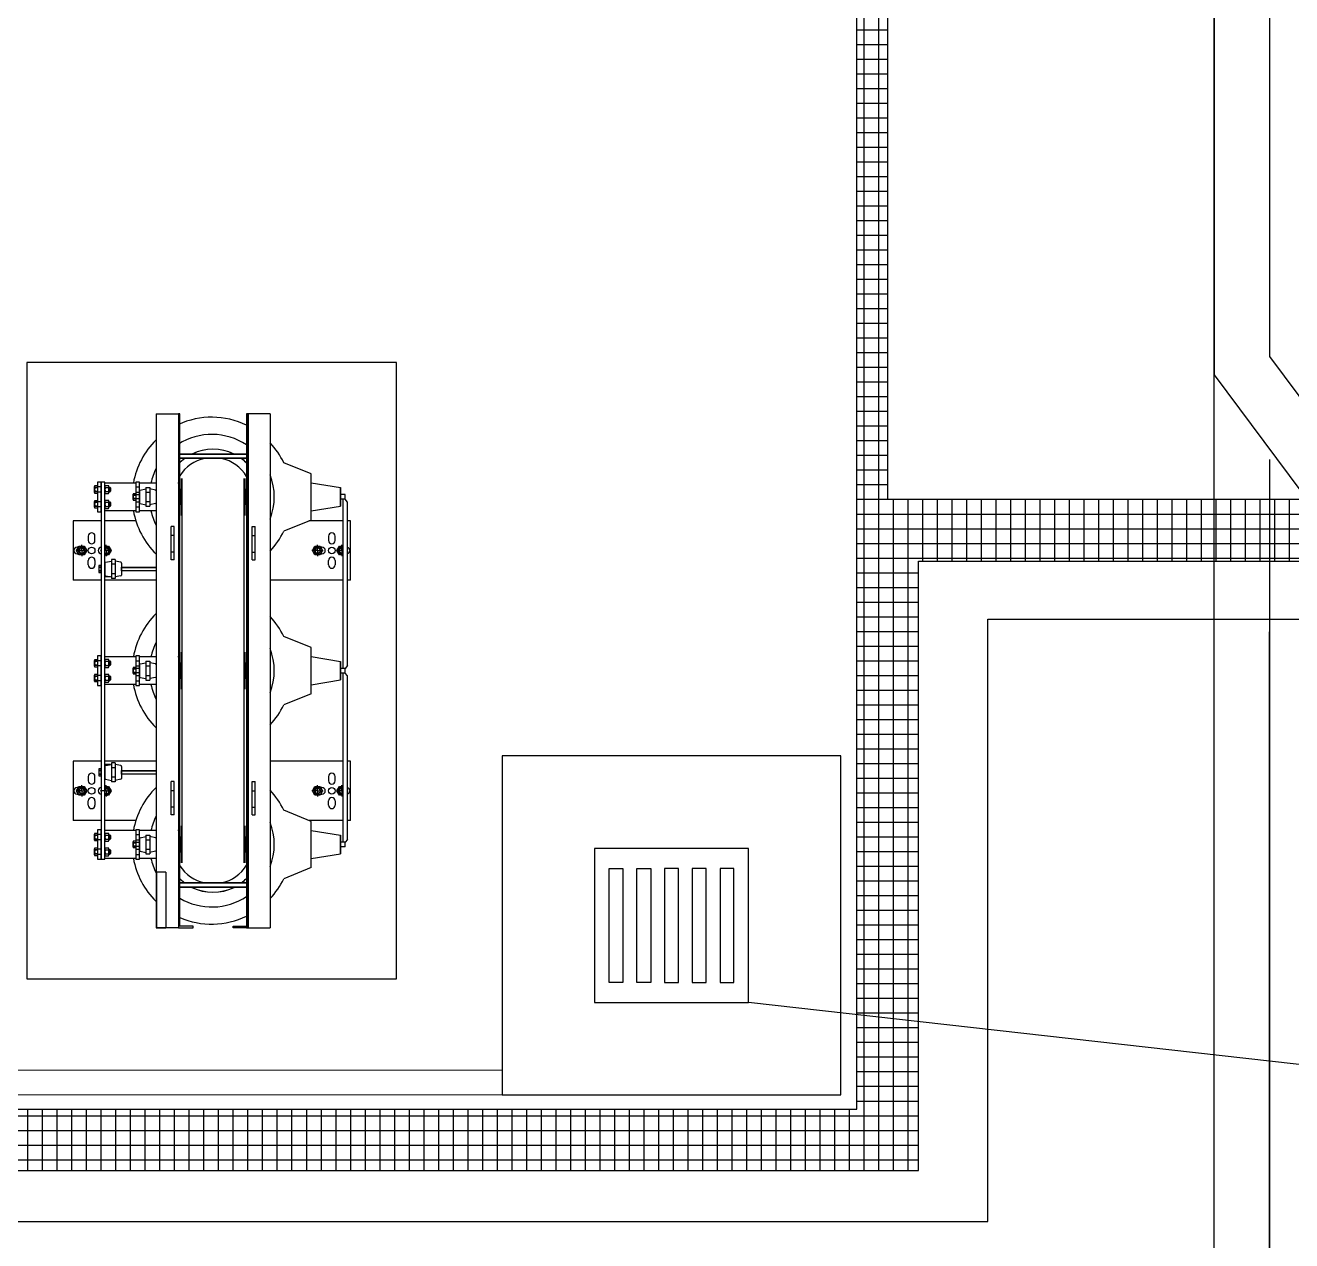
# Model space of a CAD drawing. Header units: millimetres. Extents: x -3782782348 to 131293, y -36553 to 57271.
# Drawn here: x 90785.1 to 91196.2, y 37104.9 to 37499.3 of the extents above; entities that cross this region are included whole.
import ezdxf

# ---------------------------------------------------------------- set-up
doc = ezdxf.new("R2010")
doc.units = ezdxf.units.MM
doc.header["$LTSCALE"] = 0.01
for name, color, linetype in [('IMP. IDRICO SANITARIO', 7, 'Continuous'), ('X_Arredi', 6, 'Continuous'), ('X_MURI', 8, 'Continuous')]:
    doc.layers.add(name, color=color, linetype=linetype)

# ---------------------------------------------------------------- blocks, each defined once
blk = doc.blocks.new('A$C4E8B1DB5')
at = {"layer": 'X_Arredi'}
for p, q in [((42464.8, 21592.81, 0), (42344.8, 21592.81, 0)), ((42344.8, 21592.81, 0), (42344.8, 21392.81, 0)), ((42464.8, 21392.81, 0), (42464.8, 21592.81, 0)), ((42386.74, 21576.21, 0), (42386.74, 21409.41, 0)), ((42386.74, 21576.21, 0), (42393.94, 21576.21, 0)), ((42393.94, 21576.21, 0), (42393.94, 21409.41, 0)), ((42393.94, 21576.21, 0), (42393.94, 21409.41, 0)), ((42394.42, 21576.21, 0), (42393.94, 21576.21, 0)), ((42394.42, 21409.89, 0), (42394.42, 21576.21, 0)), ((42416.09, 21576.21, 0), (42416.09, 21409.89, 0)), ((42416.57, 21576.21, 0), (42416.09, 21576.21, 0)), ((42416.57, 21576.21, 0), (42416.57, 21409.41, 0)), ((42416.57, 21409.41, 0), (42416.57, 21576.21, 0)), ((42423.77, 21576.21, 0), (42416.57, 21576.21, 0)), ((42423.77, 21576.21, 0), (42423.77, 21409.41, 0)), ((42416.09, 21563.13, 0), (42394.42, 21563.13, 0)), ((42416.09, 21563.02, 0), (42394.42, 21563.02, 0)), ((42416.09, 21561.81, 0), (42394.42, 21561.81, 0)), ((42416.09, 21561.69, 0), (42394.42, 21561.69, 0)), ((42437.1, 21556.71, 0), (42428.16, 21560.31, 0)), ((42394.9, 21555.21, 0), (42394.9, 21543.21, 0)), ((42395.18, 21430.41, 0), (42395.18, 21555.21, 0)), ((42415.34, 21543.21, 0), (42415.34, 21555.21, 0)), ((42415.61, 21543.21, 0), (42415.61, 21555.21, 0)), ((42437.1, 21541.71, 0), (42437.1, 21556.71, 0)), ((42366.76, 21550.66, 0), (42366.76, 21552.56, 0)), ((42366.85, 21552.88, 0), (42367.68, 21552.88, 0)), ((42367.68, 21552.25, 0), (42366.85, 21552.25, 0)), ((42366.85, 21552.25, 0), (42367.68, 21552.25, 0)), ((42367.68, 21550.98, 0), (42366.85, 21550.98, 0)), ((42366.85, 21550.98, 0), (42367.68, 21550.98, 0)), ((42367.68, 21550.35, 0), (42366.85, 21550.35, 0)), ((42367.68, 21552.88, 0), (42367.68, 21552.76, 0)), ((42367.68, 21552.88, 0), (42367.68, 21550.35, 0)), ((42367.72, 21554.01, 0), (42367.72, 21544.41, 0)), ((42368.92, 21554.01, 0), (42367.72, 21554.01, 0)), ((42367.72, 21552.71, 0), (42367.72, 21550.52, 0)), ((42368.92, 21552.45, 0), (42367.72, 21552.45, 0)), ((42368.92, 21550.77, 0), (42367.72, 21550.77, 0)), ((42368.92, 21554.01, 0), (42368.92, 21431.61, 0)), ((42370.12, 21554.01, 0), (42368.92, 21554.01, 0)), ((42368.92, 21544.41, 0), (42368.92, 21554.01, 0)), ((42370.12, 21431.61, 0), (42370.12, 21554.01, 0)), ((42370.12, 21552.6, 0), (42370.12, 21550.62, 0)), ((42380.14, 21553.71, 0), (42370.13, 21553.71, 0)), ((42370.24, 21552.93, 0), (42371.26, 21552.93, 0)), ((42370.24, 21552.27, 0), (42371.26, 21552.27, 0)), ((42370.24, 21550.95, 0), (42371.26, 21550.95, 0)), ((42370.24, 21550.3, 0), (42371.26, 21550.3, 0)), ((42371.37, 21550.62, 0), (42371.37, 21552.6, 0)), ((42371.37, 21552.36, 0), (42371.74, 21552.36, 0)), ((42371.37, 21552.23, 0), (42371.87, 21552.23, 0)), ((42371.37, 21551, 0), (42371.87, 21551, 0)), ((42371.37, 21550.86, 0), (42371.74, 21550.86, 0)), ((42371.74, 21550.86, 0), (42371.37, 21550.86, 0)), ((42371.74, 21552.36, 0), (42371.96, 21552.14, 0)), ((42371.74, 21550.86, 0), (42371.74, 21552.36, 0)), ((42371.96, 21551.08, 0), (42371.74, 21550.86, 0)), ((42371.96, 21552.14, 0), (42371.96, 21551.08, 0)), ((42379.3, 21548.36, 0), (42379.3, 21550.06, 0)), ((42379.38, 21550.35, 0), (42380.1, 21550.35, 0)), ((42380.1, 21550.35, 0), (42380.1, 21548.08, 0)), ((42380.1, 21550.35, 0), (42380.1, 21550.24, 0)), ((42380.14, 21554.01, 0), (42380.14, 21544.41, 0)), ((42381.34, 21554.01, 0), (42380.14, 21554.01, 0)), ((42380.14, 21552.45, 0), (42381.34, 21552.45, 0)), ((42380.14, 21550.77, 0), (42381.34, 21550.77, 0)), ((42380.14, 21550.19, 0), (42380.14, 21548.23, 0)), ((42381.34, 21544.41, 0), (42381.34, 21554.01, 0)), ((42386.74, 21553.71, 0), (42381.34, 21553.71, 0)), ((42381.34, 21551.16, 0), (42381.34, 21547.26, 0)), ((42381.55, 21551.4, 0), (42383.44, 21551.79, 0)), ((42383.44, 21552.26, 0), (42384.64, 21552.26, 0)), ((42383.44, 21552.26, 0), (42383.44, 21546.16, 0)), ((42383.44, 21550.74, 0), (42384.64, 21550.74, 0)), ((42384.64, 21552.26, 0), (42384.64, 21546.16, 0)), ((42386.54, 21551.4, 0), (42384.64, 21551.79, 0)), ((42386.74, 21551.16, 0), (42386.74, 21547.26, 0)), ((42394.42, 21553.71, 0), (42393.82, 21553.71, 0)), ((42394.42, 21544.71, 0), (42394.42, 21553.71, 0)), ((42415.34, 21432.21, 0), (42415.34, 21553.41, 0)), ((42415.61, 21551.61, 0), (42415.61, 21546.81, 0)), ((42416.09, 21551.61, 0), (42415.61, 21551.61, 0)), ((42416.09, 21546.81, 0), (42416.09, 21551.61, 0)), ((42437.1, 21553.77, 0), (42446.58, 21552.21, 0)), ((42437.1, 21549.21, 0), (42437.1, 21553.77, 0)), ((42446.58, 21546.21, 0), (42446.58, 21552.21, 0)), ((42446.58, 21552.21, 0), (42446.58, 21546.21, 0)), ((42448.1, 21549.97, 0), (42446.58, 21549.97, 0)), ((42448.1, 21548.45, 0), (42448.1, 21549.97, 0)), ((42366.76, 21545.86, 0), (42366.76, 21547.76, 0)), ((42366.85, 21548.08, 0), (42367.68, 21548.08, 0)), ((42367.68, 21547.45, 0), (42366.85, 21547.45, 0)), ((42366.85, 21547.45, 0), (42367.68, 21547.45, 0)), ((42367.68, 21546.18, 0), (42366.85, 21546.18, 0)), ((42366.85, 21546.18, 0), (42367.68, 21546.18, 0)), ((42367.68, 21548.08, 0), (42367.68, 21547.96, 0)), ((42367.68, 21548.08, 0), (42367.68, 21545.55, 0)), ((42367.72, 21547.91, 0), (42367.72, 21545.72, 0)), ((42368.92, 21547.65, 0), (42367.72, 21547.65, 0)), ((42368.92, 21545.97, 0), (42367.72, 21545.97, 0)), ((42370.12, 21547.8, 0), (42370.12, 21545.82, 0)), ((42370.24, 21548.13, 0), (42371.26, 21548.13, 0)), ((42370.24, 21547.47, 0), (42371.26, 21547.47, 0)), ((42370.24, 21546.15, 0), (42371.26, 21546.15, 0)), ((42371.37, 21545.82, 0), (42371.37, 21547.8, 0)), ((42371.37, 21547.56, 0), (42371.74, 21547.56, 0)), ((42371.37, 21547.43, 0), (42371.87, 21547.43, 0)), ((42371.37, 21546.2, 0), (42371.87, 21546.2, 0)), ((42371.37, 21546.06, 0), (42371.74, 21546.06, 0)), ((42371.74, 21546.06, 0), (42371.37, 21546.06, 0)), ((42371.74, 21547.56, 0), (42371.96, 21547.34, 0)), ((42371.74, 21546.06, 0), (42371.74, 21547.56, 0)), ((42371.96, 21546.28, 0), (42371.74, 21546.06, 0)), ((42371.96, 21547.34, 0), (42371.96, 21546.28, 0)), ((42379.38, 21549.78, 0), (42380.1, 21549.78, 0)), ((42380.1, 21549.78, 0), (42379.38, 21549.78, 0)), ((42379.38, 21548.64, 0), (42380.1, 21548.64, 0)), ((42380.1, 21548.64, 0), (42379.38, 21548.64, 0)), ((42380.1, 21548.08, 0), (42379.38, 21548.08, 0)), ((42381.34, 21549.87, 0), (42380.14, 21549.87, 0)), ((42381.34, 21549.87, 0), (42380.14, 21549.87, 0)), ((42381.34, 21548.55, 0), (42380.14, 21548.55, 0)), ((42380.14, 21547.65, 0), (42381.34, 21547.65, 0)), ((42380.14, 21545.97, 0), (42381.34, 21545.97, 0)), ((42381.34, 21549.71, 0), (42381.29, 21549.81, 0)), ((42381.34, 21549.71, 0), (42381.34, 21548.71, 0)), ((42381.55, 21547.02, 0), (42383.44, 21546.63, 0)), ((42383.44, 21547.69, 0), (42384.64, 21547.69, 0)), ((42383.44, 21546.16, 0), (42384.64, 21546.16, 0)), ((42386.54, 21547.02, 0), (42384.64, 21546.63, 0)), ((42386.74, 21549.71, 0), (42386.8, 21549.81, 0)), ((42386.74, 21549.71, 0), (42386.74, 21548.71, 0)), ((42415.61, 21546.81, 0), (42416.09, 21546.81, 0)), ((42437.1, 21544.65, 0), (42446.58, 21546.21, 0)), ((42448.1, 21548.45, 0), (42446.58, 21548.45, 0)), ((42447.34, 21548.45, 0), (42447.34, 21493.57, 0)), ((42448.86, 21547.54, 0), (42448.1, 21548.45, 0)), ((42448.86, 21494.48, 0), (42448.86, 21547.54, 0)), ((42367.68, 21545.55, 0), (42366.85, 21545.55, 0)), ((42367.72, 21544.41, 0), (42368.92, 21544.41, 0)), ((42380.14, 21544.71, 0), (42370.12, 21544.71, 0)), ((42370.24, 21545.5, 0), (42371.26, 21545.5, 0)), ((42380.14, 21544.41, 0), (42381.34, 21544.41, 0)), ((42386.74, 21544.71, 0), (42381.34, 21544.71, 0)), ((42359.8, 21541.41, 0), (42359.8, 21522.21, 0)), ((42368.92, 21541.41, 0), (42359.8, 21541.41, 0)), ((42380.15, 21541.41, 0), (42370.12, 21541.41, 0)), ((42391.66, 21528.81, 0), (42391.66, 21539.61, 0)), ((42392.62, 21539.61, 0), (42391.66, 21539.61, 0)), ((42392.62, 21528.81, 0), (42392.62, 21539.61, 0)), ((42417.9, 21528.81, 0), (42417.9, 21539.61, 0)), ((42417.9, 21539.61, 0), (42418.86, 21539.61, 0)), ((42418.86, 21528.81, 0), (42418.86, 21539.61, 0)), ((42437.1, 21541.71, 0), (42428.16, 21538.11, 0)), ((42447.34, 21541.41, 0), (42436.35, 21541.41, 0)), ((42449.8, 21541.41, 0), (42448.86, 21541.41, 0)), ((42449.8, 21522.21, 0), (42449.8, 21541.41, 0)), ((42362.56, 21531.81, 0), (42362.56, 21533.61, 0)), ((42364.72, 21536.49, 0), (42364.72, 21535.05, 0)), ((42366.88, 21535.05, 0), (42366.88, 21536.49, 0)), ((42370.48, 21531.81, 0), (42370.48, 21533.61, 0)), ((42392.62, 21536.67, 0), (42391.66, 21536.67, 0)), ((42417.9, 21536.67, 0), (42418.86, 21536.67, 0)), ((42439.12, 21531.81, 0), (42439.12, 21533.61, 0)), ((42442.72, 21536.49, 0), (42442.72, 21535.05, 0)), ((42444.88, 21535.05, 0), (42444.88, 21536.49, 0)), ((42447.04, 21531.81, 0), (42447.04, 21533.61, 0)), ((42362.56, 21531.81, 0), (42360.76, 21531.81, 0)), ((42360.9, 21531.81, 0), (42361.73, 21533.25, 0)), ((42361.73, 21530.37, 0), (42360.9, 21531.81, 0)), ((42362.56, 21532.89, 0), (42361.12, 21532.89, 0)), ((42361.12, 21530.73, 0), (42362.56, 21530.73, 0)), ((42361.73, 21533.25, 0), (42363.39, 21533.25, 0)), ((42363.39, 21530.37, 0), (42361.73, 21530.37, 0)), ((42362.56, 21531.81, 0), (42364.36, 21531.81, 0)), ((42362.56, 21531.81, 0), (42362.56, 21530.01, 0)), ((42363.39, 21533.25, 0), (42364.23, 21531.81, 0)), ((42364.23, 21531.81, 0), (42363.39, 21530.37, 0)), ((42368.82, 21531.81, 0), (42368.92, 21531.99, 0)), ((42368.92, 21531.63, 0), (42368.82, 21531.81, 0)), ((42370.12, 21533.25, 0), (42371.31, 21533.25, 0)), ((42370.12, 21532.89, 0), (42370.48, 21532.89, 0)), ((42370.48, 21531.81, 0), (42370.12, 21531.81, 0)), ((42370.48, 21530.73, 0), (42370.12, 21530.73, 0)), ((42371.31, 21530.37, 0), (42370.12, 21530.37, 0)), ((42370.48, 21531.81, 0), (42370.48, 21530.01, 0)), ((42370.48, 21531.81, 0), (42372.28, 21531.81, 0)), ((42371.31, 21533.25, 0), (42372.15, 21531.81, 0)), ((42372.15, 21531.81, 0), (42371.31, 21530.37, 0)), ((42392.62, 21531.27, 0), (42391.66, 21531.27, 0)), ((42417.9, 21531.27, 0), (42418.86, 21531.27, 0)), ((42439.12, 21531.81, 0), (42437.32, 21531.81, 0)), ((42437.46, 21531.81, 0), (42438.29, 21533.25, 0)), ((42438.29, 21530.37, 0), (42437.46, 21531.81, 0)), ((42438.29, 21533.25, 0), (42439.95, 21533.25, 0)), ((42439.95, 21530.37, 0), (42438.29, 21530.37, 0)), ((42440.56, 21532.89, 0), (42439.12, 21532.89, 0)), ((42439.12, 21531.81, 0), (42440.92, 21531.81, 0)), ((42439.12, 21531.81, 0), (42439.12, 21530.01, 0)), ((42439.12, 21530.73, 0), (42440.56, 21530.73, 0)), ((42439.95, 21533.25, 0), (42440.79, 21531.81, 0)), ((42440.79, 21531.81, 0), (42439.95, 21530.37, 0)), ((42447.04, 21531.81, 0), (42445.24, 21531.81, 0)), ((42445.38, 21531.81, 0), (42446.21, 21533.25, 0)), ((42446.21, 21530.37, 0), (42445.38, 21531.81, 0)), ((42446.21, 21533.25, 0), (42447.34, 21533.25, 0)), ((42447.34, 21530.37, 0), (42446.21, 21530.37, 0)), ((42447.04, 21532.89, 0), (42447.34, 21532.89, 0)), ((42447.04, 21531.81, 0), (42447.04, 21530.01, 0)), ((42447.04, 21531.81, 0), (42447.34, 21531.81, 0)), ((42447.34, 21530.73, 0), (42447.04, 21530.73, 0)), ((42364.72, 21527.13, 0), (42364.72, 21528.57, 0)), ((42366.88, 21528.57, 0), (42366.88, 21527.13, 0)), ((42368.08, 21526.66, 0), (42368.08, 21524.96, 0)), ((42368.88, 21526.94, 0), (42368.16, 21526.94, 0)), ((42368.88, 21526.38, 0), (42368.16, 21526.38, 0)), ((42368.16, 21526.38, 0), (42368.88, 21526.38, 0)), ((42368.88, 21524.68, 0), (42368.88, 21526.94, 0)), ((42368.92, 21524.83, 0), (42368.92, 21526.79, 0)), ((42370.12, 21526.31, 0), (42370.07, 21526.41, 0)), ((42370.07, 21525.21, 0), (42370.12, 21525.31, 0)), ((42370.12, 21527.76, 0), (42370.12, 21523.86, 0)), ((42370.12, 21526.31, 0), (42370.12, 21525.31, 0)), ((42370.33, 21528, 0), (42372.22, 21528.39, 0)), ((42372.22, 21528.86, 0), (42372.22, 21522.76, 0)), ((42373.42, 21528.86, 0), (42372.22, 21528.86, 0)), ((42373.42, 21527.33, 0), (42372.22, 21527.33, 0)), ((42373.42, 21528.86, 0), (42373.42, 21522.76, 0)), ((42375.32, 21528, 0), (42373.42, 21528.39, 0)), ((42375.52, 21527.76, 0), (42375.52, 21523.86, 0)), ((42375.52, 21526.41, 0), (42386.74, 21526.41, 0)), ((42375.52, 21526.31, 0), (42375.58, 21526.41, 0)), ((42375.52, 21525.21, 0), (42375.52, 21526.41, 0)), ((42375.52, 21526.31, 0), (42386.74, 21526.31, 0)), ((42375.52, 21526.31, 0), (42375.52, 21525.31, 0)), ((42375.52, 21525.31, 0), (42386.74, 21525.31, 0)), ((42375.58, 21525.21, 0), (42375.52, 21525.31, 0)), ((42392.62, 21528.81, 0), (42391.66, 21528.81, 0)), ((42417.9, 21528.81, 0), (42418.86, 21528.81, 0)), ((42442.72, 21527.13, 0), (42442.72, 21528.57, 0)), ((42444.88, 21528.57, 0), (42444.88, 21527.13, 0)), ((42368.92, 21522.21, 0), (42359.8, 21522.21, 0)), ((42368.88, 21525.24, 0), (42368.16, 21525.24, 0)), ((42368.16, 21525.24, 0), (42368.88, 21525.24, 0)), ((42368.16, 21524.68, 0), (42368.88, 21524.68, 0)), ((42368.88, 21524.68, 0), (42368.88, 21524.78, 0)), ((42371.93, 21523.29, 0), (42370.12, 21523.29, 0)), ((42386.74, 21522.21, 0), (42370.12, 21522.21, 0)), ((42370.33, 21523.62, 0), (42372.22, 21523.23, 0)), ((42373.42, 21524.29, 0), (42372.22, 21524.29, 0)), ((42373.42, 21522.76, 0), (42372.22, 21522.76, 0)), ((42375.32, 21523.62, 0), (42373.42, 21523.23, 0)), ((42386.74, 21525.21, 0), (42375.52, 21525.21, 0)), ((42447.34, 21522.21, 0), (42423.77, 21522.21, 0)), ((42449.8, 21522.21, 0), (42448.86, 21522.21, 0)), ((42437.1, 21500.31, 0), (42428.16, 21503.91, 0)), ((42367.72, 21497.61, 0), (42367.72, 21488.01, 0)), ((42368.92, 21497.61, 0), (42367.72, 21497.61, 0)), ((42368.92, 21488.01, 0), (42368.92, 21497.61, 0)), ((42380.14, 21497.31, 0), (42370.13, 21497.31, 0)), ((42370.24, 21496.53, 0), (42371.26, 21496.53, 0)), ((42380.14, 21497.61, 0), (42380.14, 21488.01, 0)), ((42381.34, 21497.61, 0), (42380.14, 21497.61, 0)), ((42381.34, 21488.01, 0), (42381.34, 21497.61, 0)), ((42386.74, 21497.31, 0), (42381.34, 21497.31, 0)), ((42394.42, 21497.31, 0), (42393.82, 21497.31, 0)), ((42394.42, 21488.31, 0), (42394.42, 21497.31, 0)), ((42394.9, 21498.81, 0), (42394.9, 21486.81, 0)), ((42415.34, 21486.81, 0), (42415.34, 21498.81, 0)), ((42415.61, 21486.81, 0), (42415.61, 21498.81, 0)), ((42437.1, 21485.31, 0), (42437.1, 21500.31, 0)), ((42437.1, 21497.37, 0), (42446.58, 21495.81, 0)), ((42437.1, 21492.81, 0), (42437.1, 21497.37, 0)), ((42366.76, 21494.26, 0), (42366.76, 21496.16, 0)), ((42366.85, 21496.48, 0), (42367.68, 21496.48, 0)), ((42367.68, 21495.85, 0), (42366.85, 21495.85, 0)), ((42366.85, 21495.85, 0), (42367.68, 21495.85, 0)), ((42367.68, 21494.58, 0), (42366.85, 21494.58, 0)), ((42366.85, 21494.58, 0), (42367.68, 21494.58, 0)), ((42367.68, 21493.95, 0), (42366.85, 21493.95, 0)), ((42367.68, 21496.48, 0), (42367.68, 21493.95, 0)), ((42367.68, 21496.48, 0), (42367.68, 21496.36, 0)), ((42367.72, 21496.31, 0), (42367.72, 21494.12, 0)), ((42368.92, 21496.05, 0), (42367.72, 21496.05, 0)), ((42368.92, 21494.37, 0), (42367.72, 21494.37, 0)), ((42370.12, 21496.2, 0), (42370.12, 21494.22, 0)), ((42370.24, 21495.87, 0), (42371.26, 21495.87, 0)), ((42370.24, 21494.55, 0), (42371.26, 21494.55, 0)), ((42370.24, 21493.9, 0), (42371.26, 21493.9, 0)), ((42371.37, 21494.22, 0), (42371.37, 21496.2, 0)), ((42371.37, 21495.96, 0), (42371.74, 21495.96, 0)), ((42371.37, 21495.83, 0), (42371.87, 21495.83, 0)), ((42371.37, 21494.6, 0), (42371.87, 21494.6, 0)), ((42371.37, 21494.46, 0), (42371.74, 21494.46, 0)), ((42371.74, 21494.46, 0), (42371.37, 21494.46, 0)), ((42371.74, 21495.96, 0), (42371.96, 21495.74, 0)), ((42371.74, 21494.46, 0), (42371.74, 21495.96, 0)), ((42371.96, 21494.68, 0), (42371.74, 21494.46, 0)), ((42371.96, 21495.74, 0), (42371.96, 21494.68, 0)), ((42379.3, 21491.96, 0), (42379.3, 21493.66, 0)), ((42379.38, 21493.95, 0), (42380.1, 21493.95, 0)), ((42379.38, 21493.38, 0), (42380.1, 21493.38, 0)), ((42380.1, 21493.38, 0), (42379.38, 21493.38, 0)), ((42380.1, 21493.95, 0), (42380.1, 21491.68, 0)), ((42380.1, 21493.95, 0), (42380.1, 21493.84, 0)), ((42380.14, 21496.05, 0), (42381.34, 21496.05, 0)), ((42380.14, 21494.37, 0), (42381.34, 21494.37, 0)), ((42380.14, 21493.79, 0), (42380.14, 21491.83, 0)), ((42381.34, 21493.47, 0), (42380.14, 21493.47, 0)), ((42381.34, 21493.47, 0), (42380.14, 21493.47, 0)), ((42381.34, 21493.31, 0), (42381.29, 21493.41, 0)), ((42381.34, 21494.76, 0), (42381.34, 21490.86, 0)), ((42381.34, 21493.31, 0), (42381.34, 21492.31, 0)), ((42381.55, 21495, 0), (42383.44, 21495.39, 0)), ((42383.44, 21495.86, 0), (42384.64, 21495.86, 0)), ((42383.44, 21495.86, 0), (42383.44, 21489.76, 0)), ((42383.44, 21494.34, 0), (42384.64, 21494.34, 0)), ((42384.64, 21495.86, 0), (42384.64, 21489.76, 0)), ((42386.54, 21495, 0), (42384.64, 21495.39, 0)), ((42386.74, 21494.76, 0), (42386.74, 21490.86, 0)), ((42386.74, 21493.31, 0), (42386.8, 21493.41, 0)), ((42386.74, 21493.31, 0), (42386.74, 21492.31, 0)), ((42415.61, 21495.21, 0), (42415.61, 21490.41, 0)), ((42416.09, 21495.21, 0), (42415.61, 21495.21, 0)), ((42446.58, 21489.81, 0), (42446.58, 21495.81, 0)), ((42446.58, 21495.81, 0), (42446.58, 21489.81, 0)), ((42448.1, 21493.57, 0), (42446.58, 21493.57, 0)), ((42448.86, 21494.48, 0), (42448.1, 21493.57, 0)), ((42448.1, 21492.05, 0), (42448.1, 21493.57, 0)), ((42366.76, 21489.46, 0), (42366.76, 21491.36, 0)), ((42366.85, 21491.68, 0), (42367.68, 21491.68, 0)), ((42367.68, 21491.05, 0), (42366.85, 21491.05, 0)), ((42366.85, 21491.05, 0), (42367.68, 21491.05, 0)), ((42367.68, 21489.78, 0), (42366.85, 21489.78, 0)), ((42366.85, 21489.78, 0), (42367.68, 21489.78, 0)), ((42367.68, 21489.15, 0), (42366.85, 21489.15, 0)), ((42367.68, 21491.68, 0), (42367.68, 21489.15, 0)), ((42367.68, 21491.68, 0), (42367.68, 21491.56, 0)), ((42367.72, 21491.51, 0), (42367.72, 21489.32, 0)), ((42368.92, 21491.25, 0), (42367.72, 21491.25, 0)), ((42368.92, 21489.57, 0), (42367.72, 21489.57, 0)), ((42370.12, 21491.4, 0), (42370.12, 21489.42, 0)), ((42380.14, 21488.31, 0), (42370.12, 21488.31, 0)), ((42370.24, 21491.73, 0), (42371.26, 21491.73, 0)), ((42370.24, 21491.07, 0), (42371.26, 21491.07, 0)), ((42370.24, 21489.75, 0), (42371.26, 21489.75, 0)), ((42370.24, 21489.1, 0), (42371.26, 21489.1, 0)), ((42371.37, 21489.42, 0), (42371.37, 21491.4, 0)), ((42371.37, 21491.16, 0), (42371.74, 21491.16, 0)), ((42371.37, 21491.03, 0), (42371.87, 21491.03, 0)), ((42371.37, 21489.8, 0), (42371.87, 21489.8, 0)), ((42371.37, 21489.66, 0), (42371.74, 21489.66, 0)), ((42371.74, 21489.66, 0), (42371.37, 21489.66, 0)), ((42371.74, 21491.16, 0), (42371.96, 21490.94, 0)), ((42371.74, 21489.66, 0), (42371.74, 21491.16, 0)), ((42371.96, 21489.88, 0), (42371.74, 21489.66, 0)), ((42371.96, 21490.94, 0), (42371.96, 21489.88, 0)), ((42379.38, 21492.24, 0), (42380.1, 21492.24, 0)), ((42380.1, 21492.24, 0), (42379.38, 21492.24, 0)), ((42380.1, 21491.68, 0), (42379.38, 21491.68, 0)), ((42381.34, 21492.15, 0), (42380.14, 21492.15, 0)), ((42380.14, 21491.25, 0), (42381.34, 21491.25, 0)), ((42380.14, 21489.57, 0), (42381.34, 21489.57, 0)), ((42386.74, 21488.31, 0), (42381.34, 21488.31, 0)), ((42381.55, 21490.62, 0), (42383.44, 21490.23, 0)), ((42383.44, 21491.29, 0), (42384.64, 21491.29, 0)), ((42383.44, 21489.76, 0), (42384.64, 21489.76, 0)), ((42386.54, 21490.62, 0), (42384.64, 21490.23, 0)), ((42415.61, 21490.41, 0), (42416.09, 21490.41, 0)), ((42437.1, 21488.25, 0), (42446.58, 21489.81, 0)), ((42448.1, 21492.05, 0), (42446.58, 21492.05, 0)), ((42447.34, 21492.05, 0), (42447.34, 21437.17, 0)), ((42448.86, 21491.14, 0), (42448.1, 21492.05, 0)), ((42448.86, 21438.08, 0), (42448.86, 21491.14, 0)), ((42367.72, 21488.01, 0), (42368.92, 21488.01, 0)), ((42380.14, 21488.01, 0), (42381.34, 21488.01, 0)), ((42437.1, 21485.31, 0), (42428.16, 21481.71, 0)), ((42359.8, 21463.41, 0), (42359.8, 21444.21, 0)), ((42368.92, 21463.41, 0), (42359.8, 21463.41, 0)), ((42368.08, 21460.66, 0), (42368.08, 21458.96, 0)), ((42368.88, 21460.95, 0), (42368.16, 21460.95, 0)), ((42368.16, 21460.38, 0), (42368.88, 21460.38, 0)), ((42368.88, 21460.38, 0), (42368.16, 21460.38, 0)), ((42368.88, 21458.68, 0), (42368.88, 21460.95, 0)), ((42368.92, 21458.83, 0), (42368.92, 21460.79, 0)), ((42370.12, 21460.31, 0), (42370.07, 21460.41, 0)), ((42386.74, 21463.41, 0), (42370.12, 21463.41, 0)), ((42371.93, 21462.33, 0), (42370.12, 21462.33, 0)), ((42370.12, 21461.76, 0), (42370.12, 21457.86, 0)), ((42370.12, 21460.31, 0), (42370.12, 21459.31, 0)), ((42370.33, 21462, 0), (42372.22, 21462.39, 0)), ((42372.22, 21462.86, 0), (42372.22, 21456.76, 0)), ((42373.42, 21462.86, 0), (42372.22, 21462.86, 0)), ((42373.42, 21461.34, 0), (42372.22, 21461.34, 0)), ((42373.42, 21462.86, 0), (42373.42, 21456.76, 0)), ((42375.32, 21462, 0), (42373.42, 21462.39, 0)), ((42375.52, 21461.76, 0), (42375.52, 21457.86, 0)), ((42375.52, 21459.21, 0), (42375.52, 21460.41, 0)), ((42375.52, 21460.41, 0), (42386.74, 21460.41, 0)), ((42375.52, 21460.31, 0), (42375.58, 21460.41, 0)), ((42375.52, 21460.31, 0), (42375.52, 21459.31, 0)), ((42375.52, 21460.31, 0), (42386.74, 21460.31, 0)), ((42447.34, 21463.41, 0), (42423.77, 21463.41, 0)), ((42449.8, 21463.41, 0), (42448.86, 21463.41, 0)), ((42449.8, 21444.21, 0), (42449.8, 21463.41, 0)), ((42362.56, 21453.81, 0), (42362.56, 21455.61, 0)), ((42364.72, 21458.49, 0), (42364.72, 21457.05, 0)), ((42366.88, 21457.05, 0), (42366.88, 21458.49, 0)), ((42368.16, 21459.25, 0), (42368.88, 21459.25, 0)), ((42368.88, 21459.25, 0), (42368.16, 21459.25, 0)), ((42368.16, 21458.68, 0), (42368.88, 21458.68, 0)), ((42368.88, 21458.68, 0), (42368.88, 21458.78, 0)), ((42370.33, 21457.62, 0), (42372.22, 21457.23, 0)), ((42370.48, 21453.81, 0), (42370.48, 21455.61, 0)), ((42373.42, 21458.29, 0), (42372.22, 21458.29, 0)), ((42373.42, 21456.76, 0), (42372.22, 21456.76, 0)), ((42375.32, 21457.62, 0), (42373.42, 21457.23, 0)), ((42375.52, 21459.31, 0), (42386.74, 21459.31, 0)), ((42375.58, 21459.21, 0), (42375.52, 21459.31, 0)), ((42386.74, 21459.21, 0), (42375.52, 21459.21, 0)), ((42391.66, 21446.01, 0), (42391.66, 21456.81, 0)), ((42392.62, 21456.81, 0), (42391.66, 21456.81, 0)), ((42392.62, 21446.01, 0), (42392.62, 21456.81, 0)), ((42417.9, 21446.01, 0), (42417.9, 21456.81, 0)), ((42417.9, 21456.81, 0), (42418.86, 21456.81, 0)), ((42418.86, 21446.01, 0), (42418.86, 21456.81, 0)), ((42439.12, 21453.81, 0), (42439.12, 21455.61, 0)), ((42442.72, 21458.49, 0), (42442.72, 21457.05, 0)), ((42444.88, 21457.05, 0), (42444.88, 21458.49, 0)), ((42447.04, 21453.81, 0), (42447.04, 21455.61, 0)), ((42362.56, 21453.81, 0), (42360.76, 21453.81, 0)), ((42360.9, 21453.81, 0), (42361.73, 21455.25, 0)), ((42361.73, 21452.37, 0), (42360.9, 21453.81, 0)), ((42362.56, 21454.89, 0), (42361.12, 21454.89, 0)), ((42361.12, 21452.73, 0), (42362.56, 21452.73, 0)), ((42361.73, 21455.25, 0), (42363.39, 21455.25, 0)), ((42363.39, 21452.37, 0), (42361.73, 21452.37, 0)), ((42362.56, 21453.81, 0), (42364.36, 21453.81, 0)), ((42362.56, 21453.81, 0), (42362.56, 21452.01, 0)), ((42363.39, 21455.25, 0), (42364.23, 21453.81, 0)), ((42364.23, 21453.81, 0), (42363.39, 21452.37, 0)), ((42370.48, 21453.81, 0), (42368.68, 21453.81, 0)), ((42368.82, 21453.81, 0), (42368.92, 21453.99, 0)), ((42368.92, 21453.63, 0), (42368.82, 21453.81, 0)), ((42370.12, 21455.25, 0), (42371.31, 21455.25, 0)), ((42370.12, 21454.89, 0), (42370.48, 21454.89, 0)), ((42370.48, 21452.73, 0), (42370.12, 21452.73, 0)), ((42371.31, 21452.37, 0), (42370.12, 21452.37, 0)), ((42370.48, 21453.81, 0), (42370.48, 21452.01, 0)), ((42370.48, 21453.81, 0), (42372.28, 21453.81, 0)), ((42371.31, 21455.25, 0), (42372.15, 21453.81, 0)), ((42372.15, 21453.81, 0), (42371.31, 21452.37, 0)), ((42392.62, 21453.87, 0), (42391.66, 21453.87, 0)), ((42417.9, 21453.87, 0), (42418.86, 21453.87, 0)), ((42439.12, 21453.81, 0), (42437.32, 21453.81, 0)), ((42437.46, 21453.81, 0), (42438.29, 21455.25, 0)), ((42438.29, 21452.37, 0), (42437.46, 21453.81, 0)), ((42438.29, 21455.25, 0), (42439.95, 21455.25, 0)), ((42439.95, 21452.37, 0), (42438.29, 21452.37, 0)), ((42440.56, 21454.89, 0), (42439.12, 21454.89, 0)), ((42439.12, 21453.81, 0), (42440.92, 21453.81, 0)), ((42439.12, 21453.81, 0), (42439.12, 21452.01, 0)), ((42439.12, 21452.73, 0), (42440.56, 21452.73, 0)), ((42439.95, 21455.25, 0), (42440.79, 21453.81, 0)), ((42440.79, 21453.81, 0), (42439.95, 21452.37, 0)), ((42447.04, 21453.81, 0), (42445.24, 21453.81, 0)), ((42445.38, 21453.81, 0), (42446.21, 21455.25, 0)), ((42446.21, 21452.37, 0), (42445.38, 21453.81, 0)), ((42446.21, 21455.25, 0), (42447.34, 21455.25, 0)), ((42447.34, 21452.37, 0), (42446.21, 21452.37, 0)), ((42447.04, 21454.89, 0), (42447.34, 21454.89, 0)), ((42447.04, 21453.81, 0), (42447.04, 21452.01, 0)), ((42447.04, 21453.81, 0), (42447.34, 21453.81, 0)), ((42447.34, 21452.73, 0), (42447.04, 21452.73, 0)), ((42364.72, 21449.13, 0), (42364.72, 21450.57, 0)), ((42366.88, 21450.57, 0), (42366.88, 21449.13, 0)), ((42392.62, 21448.47, 0), (42391.66, 21448.47, 0)), ((42417.9, 21448.47, 0), (42418.86, 21448.47, 0)), ((42437.1, 21443.91, 0), (42428.16, 21447.51, 0)), ((42442.72, 21449.13, 0), (42442.72, 21450.57, 0)), ((42444.88, 21450.57, 0), (42444.88, 21449.13, 0)), ((42368.92, 21444.21, 0), (42359.8, 21444.21, 0)), ((42380.15, 21444.21, 0), (42370.12, 21444.21, 0)), ((42392.62, 21446.01, 0), (42391.66, 21446.01, 0)), ((42417.9, 21446.01, 0), (42418.86, 21446.01, 0)), ((42447.34, 21444.21, 0), (42436.35, 21444.21, 0)), ((42437.1, 21428.91, 0), (42437.1, 21443.91, 0)), ((42449.8, 21444.21, 0), (42448.86, 21444.21, 0)), ((42366.76, 21437.86, 0), (42366.76, 21439.76, 0)), ((42366.85, 21440.08, 0), (42367.68, 21440.08, 0)), ((42366.85, 21439.45, 0), (42367.68, 21439.45, 0)), ((42367.68, 21439.45, 0), (42366.85, 21439.45, 0)), ((42367.68, 21440.08, 0), (42367.68, 21437.55, 0)), ((42367.68, 21440.08, 0), (42367.68, 21439.96, 0)), ((42367.72, 21441.21, 0), (42367.72, 21431.61, 0)), ((42368.92, 21441.21, 0), (42367.72, 21441.21, 0)), ((42367.72, 21439.91, 0), (42367.72, 21437.72, 0)), ((42368.92, 21439.65, 0), (42367.72, 21439.65, 0)), ((42368.92, 21431.61, 0), (42368.92, 21441.21, 0)), ((42370.12, 21439.8, 0), (42370.12, 21437.82, 0)), ((42380.14, 21440.91, 0), (42370.13, 21440.91, 0)), ((42370.24, 21440.13, 0), (42371.26, 21440.13, 0)), ((42370.24, 21439.47, 0), (42371.26, 21439.47, 0)), ((42371.37, 21437.82, 0), (42371.37, 21439.8, 0)), ((42371.37, 21439.56, 0), (42371.74, 21439.56, 0)), ((42371.37, 21439.43, 0), (42371.87, 21439.43, 0)), ((42371.74, 21438.06, 0), (42371.74, 21439.56, 0)), ((42371.74, 21439.56, 0), (42371.96, 21439.34, 0)), ((42371.96, 21439.34, 0), (42371.96, 21438.28, 0)), ((42380.14, 21441.21, 0), (42380.14, 21431.61, 0)), ((42381.34, 21441.21, 0), (42380.14, 21441.21, 0)), ((42380.14, 21439.65, 0), (42381.34, 21439.65, 0)), ((42381.34, 21431.61, 0), (42381.34, 21441.21, 0)), ((42386.74, 21440.91, 0), (42381.34, 21440.91, 0)), ((42381.55, 21438.6, 0), (42383.44, 21438.99, 0)), ((42383.44, 21439.46, 0), (42384.64, 21439.46, 0)), ((42383.44, 21439.46, 0), (42383.44, 21433.36, 0)), ((42384.64, 21439.46, 0), (42384.64, 21433.36, 0)), ((42386.54, 21438.6, 0), (42384.64, 21438.99, 0)), ((42394.42, 21440.91, 0), (42393.82, 21440.91, 0)), ((42394.42, 21431.91, 0), (42394.42, 21440.91, 0)), ((42394.9, 21442.41, 0), (42394.9, 21430.41, 0)), ((42415.34, 21430.41, 0), (42415.34, 21442.41, 0)), ((42415.61, 21430.41, 0), (42415.61, 21442.41, 0)), ((42437.1, 21440.97, 0), (42446.58, 21439.41, 0)), ((42437.1, 21436.41, 0), (42437.1, 21440.97, 0)), ((42446.58, 21433.41, 0), (42446.58, 21439.41, 0)), ((42446.58, 21439.41, 0), (42446.58, 21433.41, 0)), ((42366.76, 21433.06, 0), (42366.76, 21434.96, 0)), ((42366.85, 21438.18, 0), (42367.68, 21438.18, 0)), ((42367.68, 21438.18, 0), (42366.85, 21438.18, 0)), ((42367.68, 21437.55, 0), (42366.85, 21437.55, 0)), ((42366.85, 21435.28, 0), (42367.68, 21435.28, 0)), ((42367.68, 21435.28, 0), (42367.68, 21432.75, 0)), ((42367.68, 21435.28, 0), (42367.68, 21435.16, 0)), ((42368.92, 21437.97, 0), (42367.72, 21437.97, 0)), ((42367.72, 21435.11, 0), (42367.72, 21432.92, 0)), ((42370.12, 21435, 0), (42370.12, 21433.02, 0)), ((42370.24, 21438.15, 0), (42371.26, 21438.15, 0)), ((42370.24, 21437.5, 0), (42371.26, 21437.5, 0)), ((42370.24, 21435.33, 0), (42371.26, 21435.33, 0)), ((42371.37, 21438.2, 0), (42371.87, 21438.2, 0)), ((42371.74, 21438.06, 0), (42371.37, 21438.06, 0)), ((42371.37, 21438.06, 0), (42371.74, 21438.06, 0)), ((42371.37, 21433.02, 0), (42371.37, 21435, 0)), ((42371.96, 21438.28, 0), (42371.74, 21438.06, 0)), ((42379.3, 21435.56, 0), (42379.3, 21437.26, 0)), ((42379.38, 21437.55, 0), (42380.1, 21437.55, 0)), ((42379.38, 21436.98, 0), (42380.1, 21436.98, 0)), ((42380.1, 21436.98, 0), (42379.38, 21436.98, 0)), ((42379.38, 21435.84, 0), (42380.1, 21435.84, 0)), ((42380.1, 21435.84, 0), (42379.38, 21435.84, 0)), ((42380.1, 21435.28, 0), (42379.38, 21435.28, 0)), ((42380.1, 21437.55, 0), (42380.1, 21435.28, 0)), ((42380.1, 21437.55, 0), (42380.1, 21437.44, 0)), ((42380.14, 21437.97, 0), (42381.34, 21437.97, 0)), ((42380.14, 21437.39, 0), (42380.14, 21435.43, 0)), ((42381.34, 21437.07, 0), (42380.14, 21437.07, 0)), ((42381.34, 21437.07, 0), (42380.14, 21437.07, 0)), ((42381.34, 21435.75, 0), (42380.14, 21435.75, 0)), ((42381.34, 21436.91, 0), (42381.29, 21437.01, 0)), ((42381.34, 21438.36, 0), (42381.34, 21434.46, 0)), ((42381.34, 21436.91, 0), (42381.34, 21435.91, 0)), ((42383.44, 21437.94, 0), (42384.64, 21437.94, 0)), ((42383.44, 21434.89, 0), (42384.64, 21434.89, 0)), ((42386.74, 21438.36, 0), (42386.74, 21434.46, 0)), ((42386.74, 21436.91, 0), (42386.8, 21437.01, 0)), ((42386.74, 21436.91, 0), (42386.74, 21435.91, 0)), ((42415.61, 21438.81, 0), (42415.61, 21434.01, 0)), ((42416.09, 21438.81, 0), (42415.61, 21438.81, 0)), ((42448.1, 21437.17, 0), (42446.58, 21437.17, 0)), ((42448.1, 21435.65, 0), (42446.58, 21435.65, 0)), ((42448.86, 21438.08, 0), (42448.1, 21437.17, 0)), ((42448.1, 21435.65, 0), (42448.1, 21437.17, 0)), ((42366.85, 21434.65, 0), (42367.68, 21434.65, 0)), ((42367.68, 21434.65, 0), (42366.85, 21434.65, 0)), ((42366.85, 21433.38, 0), (42367.68, 21433.38, 0)), ((42367.68, 21433.38, 0), (42366.85, 21433.38, 0)), ((42367.68, 21432.75, 0), (42366.85, 21432.75, 0)), ((42368.92, 21434.85, 0), (42367.72, 21434.85, 0)), ((42368.92, 21433.17, 0), (42367.72, 21433.17, 0)), ((42367.72, 21431.61, 0), (42368.92, 21431.61, 0)), ((42368.92, 21431.61, 0), (42370.12, 21431.61, 0)), ((42380.14, 21431.91, 0), (42370.12, 21431.91, 0)), ((42370.24, 21434.67, 0), (42371.26, 21434.67, 0)), ((42370.24, 21433.35, 0), (42371.26, 21433.35, 0)), ((42370.24, 21432.7, 0), (42371.26, 21432.7, 0)), ((42371.37, 21434.76, 0), (42371.74, 21434.76, 0)), ((42371.37, 21434.63, 0), (42371.87, 21434.63, 0)), ((42371.37, 21433.4, 0), (42371.87, 21433.4, 0)), ((42371.74, 21433.26, 0), (42371.37, 21433.26, 0)), ((42371.37, 21433.26, 0), (42371.74, 21433.26, 0)), ((42371.74, 21433.26, 0), (42371.74, 21434.76, 0)), ((42371.74, 21434.76, 0), (42371.96, 21434.54, 0)), ((42371.96, 21433.48, 0), (42371.74, 21433.26, 0)), ((42371.96, 21434.54, 0), (42371.96, 21433.48, 0)), ((42380.14, 21434.85, 0), (42381.34, 21434.85, 0)), ((42380.14, 21433.17, 0), (42381.34, 21433.17, 0)), ((42380.14, 21431.61, 0), (42381.34, 21431.61, 0)), ((42386.74, 21431.91, 0), (42381.34, 21431.91, 0)), ((42381.55, 21434.22, 0), (42383.44, 21433.83, 0)), ((42383.44, 21433.36, 0), (42384.64, 21433.36, 0)), ((42386.54, 21434.22, 0), (42384.64, 21433.83, 0)), ((42415.61, 21434.01, 0), (42416.09, 21434.01, 0)), ((42437.1, 21431.85, 0), (42446.58, 21433.41, 0)), ((42386.74, 21427.41, 0), (42386.74, 21409.41, 0)), ((42389.86, 21427.41, 0), (42386.74, 21427.41, 0)), ((42386.86, 21427.41, 0), (42386.86, 21409.41, 0)), ((42389.86, 21427.41, 0), (42389.86, 21409.41, 0)), ((42437.1, 21428.91, 0), (42428.16, 21425.31, 0)), ((42416.09, 21423.93, 0), (42394.42, 21423.93, 0)), ((42416.09, 21423.82, 0), (42394.42, 21423.82, 0)), ((42416.09, 21422.61, 0), (42394.42, 21422.61, 0)), ((42416.09, 21422.49, 0), (42394.42, 21422.49, 0)), ((42393.94, 21409.41, 0), (42386.74, 21409.41, 0)), ((42386.74, 21409.41, 0), (42389.86, 21409.41, 0)), ((42398.74, 21409.89, 0), (42393.94, 21409.89, 0)), ((42393.94, 21409.41, 0), (42398.74, 21409.41, 0)), ((42393.94, 21409.41, 0), (42394.42, 21409.41, 0)), ((42398.74, 21409.41, 0), (42398.74, 21409.89, 0)), ((42411.77, 21409.89, 0), (42416.57, 21409.89, 0)), ((42411.77, 21409.41, 0), (42411.77, 21409.89, 0)), ((42416.57, 21409.41, 0), (42411.77, 21409.41, 0)), ((42416.09, 21409.41, 0), (42416.57, 21409.41, 0)), ((42416.57, 21409.41, 0), (42423.77, 21409.41, 0)), ((42344.8, 21392.81, 0), (42464.8, 21392.81, 0))]:
    blk.add_line(p, q, dxfattribs=at)
at = {"layer": 'X_Arredi', "elevation": 0}
for points in [[(42394.9, 21546.81), (42394.9, 21551.61), (42394.42, 21551.61), (42394.42, 21546.81)], [(42394.9, 21490.41), (42394.9, 21495.21), (42394.42, 21495.21), (42394.42, 21490.41)], [(42394.9, 21434.01), (42394.9, 21438.81), (42394.42, 21438.81), (42394.42, 21434.01)]]:
    blk.add_lwpolyline(points, close=True, dxfattribs=at)
at = {"layer": 'X_Arredi'}
for centre, radius in [((42362.56, 21531.81, 0), 1.44), ((42362.56, 21531.81, 0), 0.96), ((42365.8, 21531.81, 0), 1.08), ((42439.12, 21531.81, 0), 1.44), ((42439.12, 21531.81, 0), 0.96), ((42443.8, 21531.81, 0), 1.08), ((42362.56, 21453.81, 0), 1.44), ((42362.56, 21453.81, 0), 0.96), ((42365.8, 21453.81, 0), 1.08), ((42439.12, 21453.81, 0), 1.44), ((42439.12, 21453.81, 0), 0.96), ((42443.8, 21453.81, 0), 1.08)]:
    blk.add_circle(centre, radius, dxfattribs=at)
for centre, radius, start, end in [((42404.8, 21549.21, 0), 25.86, 64.1151, 114.8284), ((42404.8, 21549.21, 0), 25.86, 134.2927, 169.9824), ((42404.8, 21549.21, 0), 20.28, 56.1732, 122.3735), ((42404.8, 21549.21, 0), 25.86, 25.419, 42.8153), ((42405.19, 21549.21, 0), 15.5, 63.8746, 116.1254), ((42405.19, 21549.21, 0), 15.48, 64.0564, 115.9436), ((42404.8, 21549.21, 0), 20.28, 152.9319, 167.1885), ((42405.19, 21549.21, 0), 15.48, 126.2735, 136.5686), ((42405.19, 21549.21, 0), 15.5, 126.3942, 136.475), ((42405.19, 21549.21, 0), 12.78, 102.439, 147.3584), ((42405.19, 21549.21, 0), 12.78, 31.4147, 77.561), ((42405.19, 21549.21, 0), 15.48, 45.2056, 53.7265), ((42405.19, 21549.21, 0), 15.5, 45.2936, 53.6058), ((42404.8, 21549.21, 0), 20.28, 339.2899, 20.7101), ((42367.4, 21552.56, 0), 0.633, 150.0002, 209.9998), ((42369.17, 21551.61, 0), 2.4, 164.7387, 195.2613), ((42367.4, 21550.66, 0), 0.633, 150.0002, 209.9998), ((42367.68, 21552.71, 0), 0.048, 0.0258, 89.9756), ((42367.68, 21550.52, 0), 0.048, 269.9983, 0.006), ((42370.66, 21552.6, 0), 0.536, 142.1206, 217.8794), ((42372.1, 21551.61, 0), 1.97, 160.5286, 199.4714), ((42370.66, 21550.62, 0), 0.536, 142.1206, 217.8794), ((42370.84, 21552.6, 0), 0.536, 322.1206, 37.8794), ((42369.4, 21551.61, 0), 1.97, 340.5285, 19.4715), ((42370.84, 21550.62, 0), 0.536, 322.1206, 37.8794), ((42379.87, 21550.06, 0), 0.567, 149.9991, 210.0009), ((42380.1, 21550.19, 0), 0.048, 0.0243, 89.9756), ((42381.58, 21551.16, 0), 0.24, 97.9696, 180), ((42386.5, 21551.16, 0), 0.24, 0, 82.0304), ((42367.4, 21547.76, 0), 0.633, 150.0002, 209.9998), ((42369.17, 21546.81, 0), 2.4, 164.7387, 195.2613), ((42367.4, 21545.86, 0), 0.633, 150.0002, 209.9998), ((42367.68, 21547.91, 0), 0.048, 0.0258, 89.9756), ((42370.66, 21547.8, 0), 0.536, 142.1206, 217.8794), ((42372.1, 21546.81, 0), 1.97, 160.5286, 199.4714), ((42370.66, 21545.82, 0), 0.536, 142.1206, 217.8794), ((42370.84, 21547.8, 0), 0.536, 322.1206, 37.8794), ((42369.4, 21546.81, 0), 1.97, 340.5285, 19.4715), ((42370.84, 21545.82, 0), 0.536, 322.1206, 37.8794), ((42381.46, 21549.21, 0), 2.15, 164.738, 195.262), ((42379.87, 21548.36, 0), 0.567, 149.9991, 210.0009), ((42380.1, 21548.23, 0), 0.048, 270.0081, 359.9977), ((42381.58, 21547.26, 0), 0.24, 180, 262.0304), ((42386.5, 21547.26, 0), 0.24, 277.9696, 0), ((42367.68, 21545.72, 0), 0.048, 269.9983, 0.006), ((42404.8, 21549.21, 0), 25.86, 190.025, 225.7073), ((42404.8, 21549.21, 0), 20.28, 192.8291, 207.0681), ((42404.8, 21549.21, 0), 25.86, 317.1847, 334.581), ((42365.8, 21536.49, 0), 1.08, 0, 180), ((42365.8, 21535.05, 0), 1.08, 180, 0), ((42443.8, 21536.49, 0), 1.08, 0, 180), ((42443.8, 21535.05, 0), 1.08, 180, 0), ((42361.12, 21531.81, 0), 1.08, 90, 270), ((42362.56, 21531.81, 0), 0.812, 15.0001, 285.0001), ((42362.56, 21531.81, 0), 1.08, 270, 90), ((42365.8, 21528.57, 0), 1.08, 0, 180), ((42369.04, 21531.81, 0), 1.08, 96.3331, 263.6669), ((42370.48, 21531.81, 0), 1.44, 255.5581, 104.4419), ((42370.48, 21531.81, 0), 0.96, 248.0315, 111.9685), ((42370.48, 21531.81, 0), 0.812, 15.0001, 116.2356), ((42370.48, 21531.81, 0), 0.812, 243.7644, 285.0001), ((42370.48, 21531.81, 0), 1.08, 270, 90), ((42439.12, 21531.81, 0), 1.08, 90, 270), ((42439.12, 21531.81, 0), 0.812, 15.0001, 285.0001), ((42440.56, 21531.81, 0), 1.08, 270, 90), ((42443.8, 21528.57, 0), 1.08, 0, 180), ((42447.04, 21531.81, 0), 1.44, 78.1146, 281.8854), ((42447.04, 21531.81, 0), 1.08, 90, 270), ((42447.04, 21531.81, 0), 0.96, 72.0051, 287.9949), ((42447.04, 21531.81, 0), 0.812, 68.5887, 285.0001), ((42448.48, 21531.81, 0), 1.08, 290.4066, 69.5934), ((42365.8, 21527.13, 0), 1.08, 180, 0), ((42368.65, 21526.66, 0), 0.567, 149.9991, 210.0009), ((42370.24, 21525.81, 0), 2.15, 164.738, 195.262), ((42368.88, 21526.79, 0), 0.048, 0.0023, 89.9919), ((42370.36, 21527.76, 0), 0.24, 97.9696, 180), ((42375.28, 21527.76, 0), 0.24, 0, 82.0304), ((42443.8, 21527.13, 0), 1.08, 180, 0), ((42368.65, 21524.96, 0), 0.567, 149.9991, 210.0009), ((42368.88, 21524.83, 0), 0.048, 270.0244, 359.9757), ((42370.36, 21523.86, 0), 0.24, 180, 262.0304), ((42375.28, 21523.86, 0), 0.24, 277.9696, 0), ((42404.8, 21492.81, 0), 25.86, 134.2927, 169.9824), ((42404.8, 21492.81, 0), 25.86, 25.419, 42.8153), ((42404.8, 21492.81, 0), 20.28, 152.9319, 167.1885), ((42370.66, 21496.2, 0), 0.536, 142.1206, 217.8794), ((42370.84, 21496.2, 0), 0.536, 322.1206, 37.8794), ((42404.8, 21492.81, 0), 20.28, 339.2899, 20.7101), ((42367.4, 21496.16, 0), 0.633, 150.0002, 209.9998), ((42369.17, 21495.21, 0), 2.4, 164.7387, 195.2613), ((42367.4, 21494.26, 0), 0.633, 150.0002, 209.9998), ((42367.68, 21496.31, 0), 0.048, 0.0258, 89.9756), ((42367.68, 21494.12, 0), 0.048, 269.9983, 0.006), ((42372.1, 21495.21, 0), 1.97, 160.5286, 199.4714), ((42370.66, 21494.22, 0), 0.536, 142.1206, 217.8794), ((42369.4, 21495.21, 0), 1.97, 340.5285, 19.4715), ((42370.84, 21494.22, 0), 0.536, 322.1206, 37.8794), ((42379.87, 21493.66, 0), 0.567, 149.9991, 210.0009), ((42381.46, 21492.81, 0), 2.15, 164.738, 195.262), ((42380.1, 21493.79, 0), 0.048, 0.0243, 89.9756), ((42381.58, 21494.76, 0), 0.24, 97.9696, 180), ((42386.5, 21494.76, 0), 0.24, 0, 82.0304), ((42367.4, 21491.36, 0), 0.633, 150.0002, 209.9998), ((42369.17, 21490.41, 0), 2.4, 164.7387, 195.2613), ((42367.4, 21489.46, 0), 0.633, 150.0002, 209.9998), ((42367.68, 21491.51, 0), 0.048, 0.0258, 89.9756), ((42367.68, 21489.32, 0), 0.048, 269.9983, 0.006), ((42370.66, 21491.4, 0), 0.536, 142.1206, 217.8794), ((42372.1, 21490.41, 0), 1.97, 160.5286, 199.4714), ((42370.66, 21489.42, 0), 0.536, 142.1206, 217.8794), ((42370.84, 21491.4, 0), 0.536, 322.1206, 37.8794), ((42369.4, 21490.41, 0), 1.97, 340.5285, 19.4715), ((42370.84, 21489.42, 0), 0.536, 322.1206, 37.8794), ((42379.87, 21491.96, 0), 0.567, 149.9991, 210.0009), ((42404.8, 21492.81, 0), 25.86, 190.0249, 225.7073), ((42380.1, 21491.83, 0), 0.048, 270.0081, 359.9977), ((42381.58, 21490.86, 0), 0.24, 180, 262.0304), ((42404.8, 21492.81, 0), 20.28, 192.8291, 207.0681), ((42386.5, 21490.86, 0), 0.24, 277.9696, 0), ((42404.8, 21492.81, 0), 25.86, 317.1847, 334.581), ((42365.8, 21458.49, 0), 1.08, 0, 180), ((42368.65, 21460.66, 0), 0.567, 149.9991, 210.0009), ((42370.24, 21459.81, 0), 2.15, 164.738, 195.262), ((42368.88, 21460.79, 0), 0.048, 0.0023, 89.9919), ((42370.36, 21461.76, 0), 0.24, 97.9696, 180), ((42375.28, 21461.76, 0), 0.24, 0, 82.0304), ((42443.8, 21458.49, 0), 1.08, 0, 180), ((42365.8, 21457.05, 0), 1.08, 180, 0), ((42368.65, 21458.96, 0), 0.567, 149.9991, 210.0009), ((42368.88, 21458.83, 0), 0.048, 270.0244, 359.9757), ((42370.36, 21457.86, 0), 0.24, 180, 262.0304), ((42375.28, 21457.86, 0), 0.24, 277.9696, 0), ((42443.8, 21457.05, 0), 1.08, 180, 0), ((42361.12, 21453.81, 0), 1.08, 90, 270), ((42362.56, 21453.81, 0), 0.812, 15.0001, 285.0001), ((42362.56, 21453.81, 0), 1.08, 270, 90), ((42365.8, 21450.57, 0), 1.08, 0, 180), ((42369.04, 21453.81, 0), 1.08, 96.3331, 263.6669), ((42370.48, 21453.81, 0), 1.44, 255.5581, 104.4419), ((42370.48, 21453.81, 0), 0.96, 248.0315, 111.9685), ((42370.48, 21453.81, 0), 0.812, 15.0001, 116.2356), ((42370.48, 21453.81, 0), 0.812, 243.7644, 285.0001), ((42370.48, 21453.81, 0), 1.08, 270, 90), ((42404.8, 21436.41, 0), 25.86, 134.2927, 169.9824), ((42404.8, 21436.41, 0), 25.86, 25.419, 42.8153), ((42439.12, 21453.81, 0), 1.08, 90, 270), ((42439.12, 21453.81, 0), 0.812, 15.0001, 285.0001), ((42440.56, 21453.81, 0), 1.08, 270, 90), ((42443.8, 21450.57, 0), 1.08, 0, 180), ((42447.04, 21453.81, 0), 1.44, 78.1146, 281.8854), ((42447.04, 21453.81, 0), 1.08, 90, 270), ((42447.04, 21453.81, 0), 0.96, 72.0051, 287.9949), ((42447.04, 21453.81, 0), 0.812, 68.5887, 285.0001), ((42448.48, 21453.81, 0), 1.08, 290.4066, 69.5934), ((42365.8, 21449.13, 0), 1.08, 180, 0), ((42443.8, 21449.13, 0), 1.08, 180, 0), ((42404.8, 21436.41, 0), 20.28, 152.9319, 167.1885), ((42404.8, 21436.41, 0), 20.28, 339.2899, 20.7101), ((42367.4, 21439.76, 0), 0.633, 150.0002, 209.9998), ((42369.17, 21438.81, 0), 2.4, 164.7387, 195.2613), ((42367.68, 21439.91, 0), 0.048, 0.0258, 89.9756), ((42370.66, 21439.8, 0), 0.536, 142.1206, 217.8794), ((42372.1, 21438.81, 0), 1.97, 160.5286, 199.4714), ((42370.84, 21439.8, 0), 0.536, 322.1206, 37.8794), ((42369.4, 21438.81, 0), 1.97, 340.5285, 19.4715), ((42367.4, 21437.86, 0), 0.633, 150.0002, 209.9998), ((42367.4, 21434.96, 0), 0.633, 150.0002, 209.9998), ((42367.68, 21437.72, 0), 0.048, 269.9983, 0.006), ((42367.68, 21435.11, 0), 0.048, 0.0258, 89.9756), ((42370.66, 21437.82, 0), 0.536, 142.1206, 217.8794), ((42370.66, 21435, 0), 0.536, 142.1206, 217.8794), ((42370.84, 21437.82, 0), 0.536, 322.1206, 37.8794), ((42370.84, 21435, 0), 0.536, 322.1206, 37.8794), ((42379.87, 21437.26, 0), 0.567, 149.9991, 210.0009), ((42381.46, 21436.41, 0), 2.15, 164.738, 195.262), ((42379.87, 21435.56, 0), 0.567, 149.9991, 210.0009), ((42380.1, 21437.39, 0), 0.048, 0.0243, 89.9756), ((42380.1, 21435.43, 0), 0.048, 270.0081, 359.9977), ((42381.58, 21438.36, 0), 0.24, 97.9696, 180), ((42386.5, 21438.36, 0), 0.24, 0, 82.0304), ((42369.17, 21434.01, 0), 2.4, 164.7387, 195.2613), ((42367.4, 21433.06, 0), 0.633, 150.0002, 209.9998), ((42367.68, 21432.92, 0), 0.048, 269.9983, 0.006), ((42372.1, 21434.01, 0), 1.97, 160.5286, 199.4714), ((42370.66, 21433.02, 0), 0.536, 142.1206, 217.8794), ((42369.4, 21434.01, 0), 1.97, 340.5285, 19.4715), ((42370.84, 21433.02, 0), 0.536, 322.1206, 37.8794), ((42404.8, 21436.41, 0), 25.86, 190.025, 225.7073), ((42381.58, 21434.46, 0), 0.24, 180, 262.0304), ((42404.8, 21436.41, 0), 20.28, 192.8291, 207.0681), ((42386.5, 21434.46, 0), 0.24, 277.9696, 0), ((42405.19, 21436.41, 0), 12.78, 212.6416, 257.561), ((42405.19, 21436.41, 0), 12.78, 282.439, 328.5853), ((42405.19, 21436.41, 0), 15.48, 223.4314, 233.7265), ((42405.19, 21436.41, 0), 15.5, 223.525, 233.6058), ((42405.19, 21436.41, 0), 15.48, 306.2735, 314.7944), ((42405.19, 21436.41, 0), 15.5, 306.3942, 314.7064), ((42404.8, 21436.41, 0), 25.86, 317.1847, 334.581), ((42404.8, 21436.41, 0), 20.28, 239.2183, 303.8268), ((42405.19, 21436.41, 0), 15.5, 243.8746, 296.1254), ((42405.19, 21436.41, 0), 15.48, 244.0564, 295.9436), ((42404.8, 21436.41, 0), 25.86, 246.338, 295.8849)]:
    blk.add_arc(centre, radius, start, end, dxfattribs=at)

msp = doc.modelspace()

# ---------------------------------------------------------------- hatches: boundary and pattern name
at = {"layer": 'X_MURI', "ltscale": 4}
h = msp.add_hatch(dxfattribs=at)
h.set_pattern_fill('NET', color=256, scale=1.5, style=0)
h.set_pattern_definition([(0, (96724.8174, -16956.5025), (0, 4.7625), []), (90, (96724.8174, -16956.5025), (-4.7625, 3e-16), [])])
h.paths.add_polyline_path([(90860.28, 37701.76), (90860.28, 37722.26), (90875.69, 37722.26), (90875.69, 37701.76)], flags=9)
h.paths.add_polyline_path([(90908.58, 37712.04), (90908.58, 37722.04), (90808.35, 37722.04), (90808.35, 37712.04)])
h.paths.add_polyline_path([(91035.58, 37722.04), (91035.58, 37712.04), (91055.12, 37712.04), (91055.12, 37345.49), (91065.12, 37345.49), (91065.12, 37677.02), (91060.06, 37677.02), (91060.06, 37722.04)])
h = msp.add_hatch(dxfattribs=at)
h.set_pattern_fill('NET', color=256, scale=1.5, angle=180, style=0)
h.set_pattern_definition([(180, (96724.8174, -16956.5025), (-6e-16, -4.7625), []), (270, (96724.8174, -16956.5025), (4.7625, -9e-16), [])])
h.paths.add_polyline_path([(90274.56, 37147.57), (90274.56, 37127.71), (91075.12, 37127.71), (91075.12, 37325.49), (92359.09, 37325.49), (92359.09, 37345.49), (91055.12, 37345.49), (91055.12, 37147.57)])

# ---------------------------------------------------------------- linework, layer by layer
at = {"layer": 'IMP. IDRICO SANITARIO', "color": 5}
for p, q in [((91097.64, 37111.19), (91097.64, 37306.66)), ((91097.64, 37306.66), (92487.83, 37306.66)), ((90355.78, 37111.19), (91097.64, 37111.19))]:
    msp.add_line(p, q, dxfattribs=at)
at = {"layer": 'X_MURI', "ltscale": 4}
for p, q in [((91055.12, 37147.57, 0), (91055.12, 37712.04, 0)), ((91055.12, 37345.49, 0), (91055.12, 37677.02, 0)), ((91065.12, 37345.49, 0), (91065.12, 37677.02, 0)), ((91189.05, 37358.45), (91189.05, 37060)), ((91065.12, 37345.49, 0), (91055.12, 37345.49, 0)), ((91218.52, 37159.86), (91019.91, 37182.26)), ((90383.57, 37160.53), (90939.92, 37160.26)), ((90388.34, 37152.53), (90939.91, 37152.26)), ((90274.56, 37147.57, 0), (91055.12, 37147.57, 0))]:
    msp.add_line(p, q, dxfattribs=at)
for points in [[(90453.9, 39932.67), (90453.9, 39664.58), (90343.9, 39561.74), (90345.13, 38829.54), (90164.86, 38749.21), (90164.86, 37900.76), (90292.52, 37747.24), (90877.19, 37747.24), (91110.86, 37747.24), (91171.06, 37689.84), (91171.06, 37385.9), (91231.79, 37304.5), (91687.03, 37304.5)], [(90471.9, 39932.67), (90471.9, 39657.71), (90361.9, 39554.87), (90363.13, 38818.09), (90182.86, 38737.77), (90182.86, 37907.26), (90300.96, 37765.24), (90877.19, 37765.24), (91118.07, 37765.24), (91189.06, 37697.54), (91189.06, 37391.88), (91240.82, 37322.5), (91808.6, 37322.5)]]:
    msp.add_lwpolyline(points, dxfattribs=at)
at = {"layer": 'X_MURI', "ltscale": 4, "elevation": 0}
for points in [[(90248.35, 36882.26), (90476.37, 36882.26), (91033.98, 36882.26), (91171.05, 37065.98), (91171.05, 37689.85)], [(92359.09, 37345.49), (91065.12, 37345.49)], [(90274.56, 37127.71), (91075.12, 37127.71), (91075.12, 37325.49), (92359.09, 37325.49)], [(90676.63, 36864.26), (91043.01, 36864.26), (91189.05, 37060), (91189.05, 37302.5)]]:
    msp.add_lwpolyline(points, dxfattribs=at)
at = {"layer": 'X_MURI', "ltscale": 4}
for points in [[(90939.91, 37152.26), (91049.91, 37152.26), (91049.91, 37262.26), (90939.91, 37262.26)], [(90969.91, 37182.26), (91019.91, 37182.26), (91019.91, 37232.26), (90969.91, 37232.26)], [(90979.16, 37188.76), (90974.66, 37188.76), (90974.66, 37225.76), (90979.16, 37225.76)], [(90988.16, 37188.76), (90983.66, 37188.76), (90983.66, 37225.76), (90988.16, 37225.76)], [(90992.66, 37188.76), (90997.16, 37188.76), (90997.16, 37225.76), (90992.66, 37225.76)], [(91001.66, 37188.76), (91006.16, 37188.76), (91006.16, 37225.76), (91001.66, 37225.76)], [(91010.66, 37188.76), (91015.16, 37188.76), (91015.16, 37225.76), (91010.66, 37225.76)]]:
    msp.add_lwpolyline(points, close=True, dxfattribs=at)

# ---------------------------------------------------------------- block references
msp.add_blockref('A$C4E8B1DB5', (48440.87, 15797.1, 0), dxfattribs=at)

doc.saveas('drawing.dxf')
